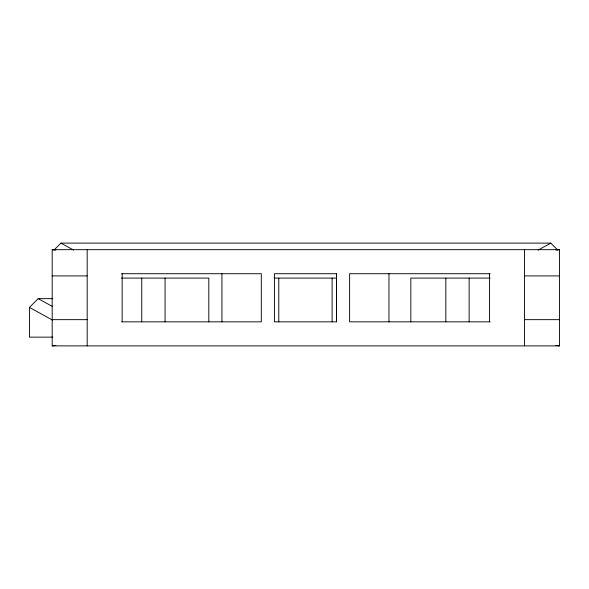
<?xml version="1.0" encoding="UTF-8"?>
<svg xmlns="http://www.w3.org/2000/svg" width="589" height="589" viewBox="0 0 589 589"><rect width="100%" height="100%" fill="white"/><g stroke="black" fill="none" stroke-linecap="round" stroke-linejoin="round"><path stroke-width="0.88" d="M54.063 249.979L60.932 243.11L550.803 243.11L557.673 249.979M52.9 337.144L29.45 337.144L29.45 307.406L38.197 298.652L52.9 298.652M538.081 250.104L550.803 243.11M555.913 250.067L559.55 249.67L559.55 345.89L52.185 345.89L52.185 249.67L559.55 249.67M52.185 345.89L55.822 345.493M121.606 273.723L261.295 273.723L261.295 321.837L121.643 321.837M490.129 273.723L349.608 273.723L349.608 321.837L490.166 321.837M52.185 275.91L87.179 275.91M524.556 275.91L559.55 275.91M121.363 278.096L208.808 278.096L208.808 321.837M274.253 278.096L336.643 278.096M490.166 278.096L410.842 278.096L410.842 321.837M52.185 319.65L87.179 319.65M524.556 319.65L559.55 319.65M52.185 249.67L55.822 250.067M555.913 345.493L559.55 345.89M60.932 243.11L73.654 250.104M38.197 298.652L52.509 306.53M29.45 307.406L52.509 320.085M524.556 249.67L524.556 345.89M489.569 273.723L489.569 321.837M469.139 278.096L469.139 321.837M445.829 278.096L445.829 321.837M388.968 273.723L388.968 321.837M336.481 273.723L336.481 321.837M332.108 278.096L332.108 321.837M278.788 278.096L278.788 321.837M221.928 273.723L221.928 321.837M165.067 278.096L165.067 321.837M141.758 278.096L141.758 321.837M122.166 273.723L122.166 321.837M87.179 249.67L87.179 345.89M336.547 273.723L274.415 273.723L274.415 321.837L336.547 321.837L336.547 273.723"/></g></svg>
